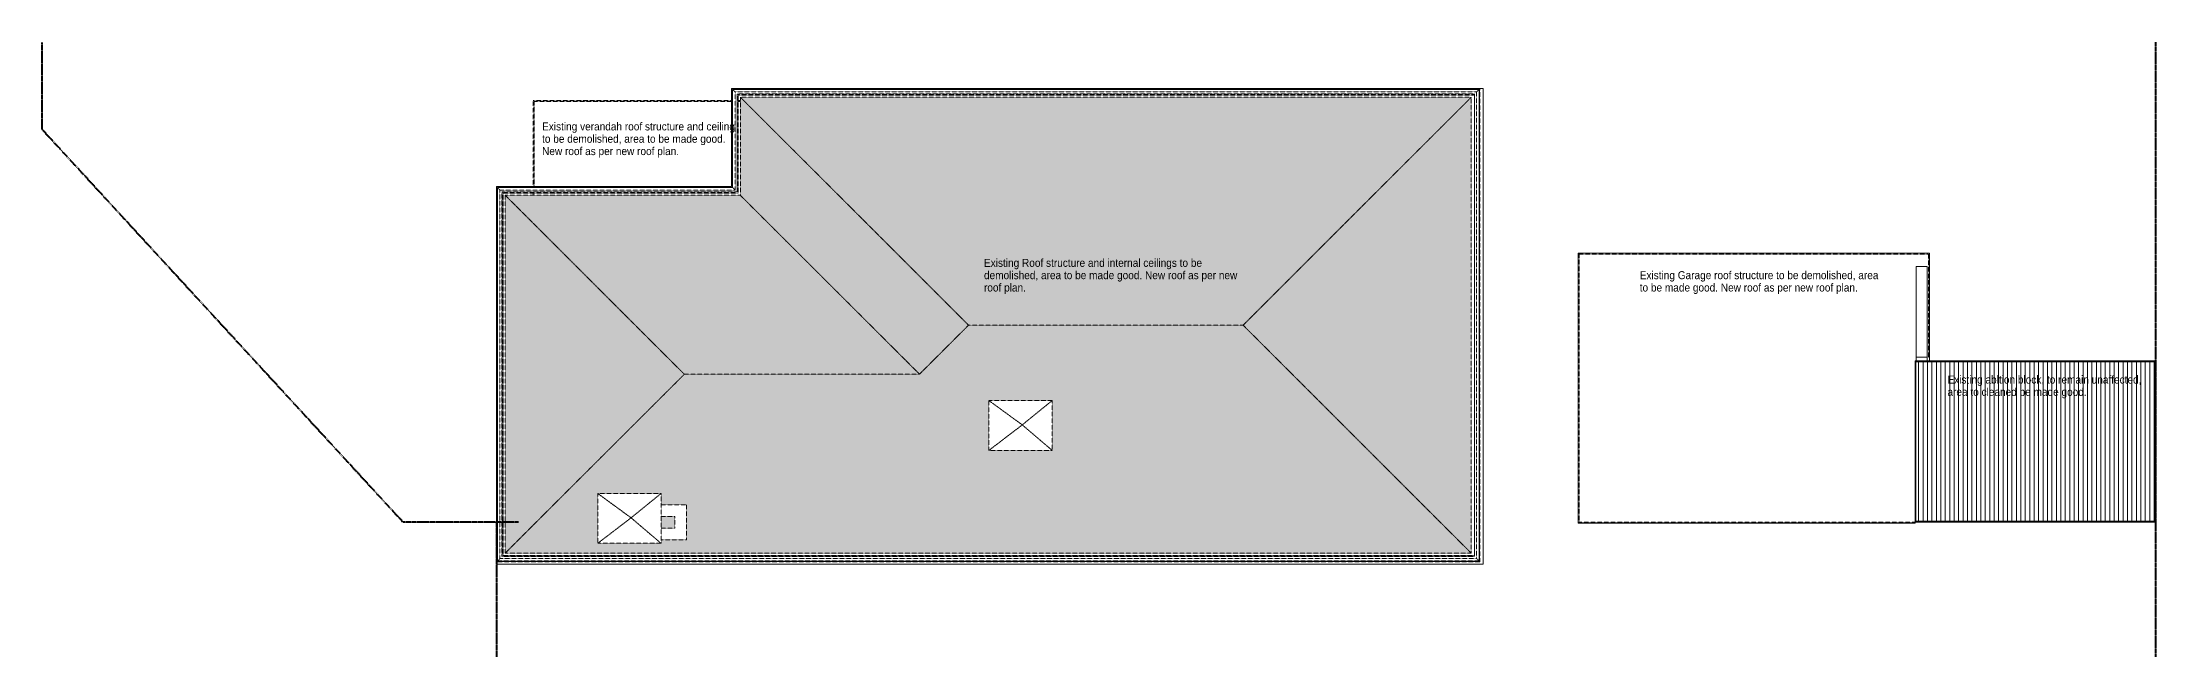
# Model space of a CAD drawing. Header units: millimetres. Extents: x -44638 to 64413, y -26305 to 6660.
# Drawn here: x 16864 to 64413, y -10857 to 2983 of the extents above; entities that cross this region are included whole.
import ezdxf

# ---------------------------------------------------------------- set-up
doc = ezdxf.new("R2010")
doc.units = ezdxf.units.MM
doc.linetypes.add('Center', pattern=[31.75, 6.35, -4.7625, 15.875, -4.7625])
doc.linetypes.add('Demolished', pattern=[7.14375, 4.7625, -2.38125])
for name, color, linetype, lineweight in [('A-DETL', 90, 'Continuous', 5), ('A-FLOR', 192, 'Continuous', 9), ('A-ROOF', 132, 'Demolished', 5), ('A-ROOF-OTLN', 132, 'Demolished', 5), ('A-ROOF-PATT', 132, 'Demolished', 5), ('C-PROP-LINE', 91, 'Center', 40), ('G-ANNO-TEXT', 231, 'Continuous', 5), ('I-WALL', 2, 'Continuous', 9)]:
    doc.layers.add(name, color=color, linetype=linetype, lineweight=lineweight)
doc.styles.add('Arial_4', font='arial.ttf', dxfattribs={"width": 0.9, "height": 180})

# ---------------------------------------------------------------- blocks, each defined once
blk = doc.blocks.new('Family - ___-859459-DEMOLITION - EXISTING ROOF PLAN')
at = {"layer": 'C-PROP-LINE'}
for p, q in [((-41397, 1016), (-41397, 2983)), ((-33281, -7823), (-41397, 1016)), ((-30681, -7823), (-33281, -7823))]:
    blk.add_line(p, q, dxfattribs=at)
blk = doc.blocks.new('Family - ___-859879-DEMOLITION - EXISTING ROOF PLAN')
at = {"layer": 'C-PROP-LINE'}
for p, q in [((6152, -10857), (6152, 2983)), ((-31181, -7823), (-31181, -10857))]:
    blk.add_line(p, q, dxfattribs=at)

msp = doc.modelspace()

# ---------------------------------------------------------------- hatches: boundary and pattern name
at = {"layer": 'A-ROOF-PATT'}
h = msp.add_hatch(dxfattribs=at)
h.set_pattern_fill('FP_56', color=254, style=0, pattern_type=2)
h.set_pattern_definition([(180, (58261.01, 254), (-323.85, -141.303), [76.2, -63.5, 88.9, -38.1, -165.1]), (180, (58261.01, 254), (-323.85, -141.303), [-266.7, 114.3, -50.8]), (180, (58184.81, 248.12), (-323.85, -141.303), [63.5, -241.3, 50.8, -76.2]), (180, (58032.41, 262.84), (-323.85, -141.303), [38.1, -393.7]), (270, (58261.01, 254.01), (107.95, -141.303), [135.415, -429.796]), (270, (58184.81, 254.01), (107.95, -141.303), [132.471, -432.74]), (270, (58121.31, 254.01), (107.95, -141.303), [123.64, -441.571]), (270, (58032.41, 262.84), (107.95, -141.303), [135.415, -429.796]), (270, (57994.31, 262.84), (107.95, -141.303), [135.415, -429.796]), (270, (57880.01, 254.01), (107.95, -141.303), [129.528, -435.684])])
h.paths.add_polyline_path([(43880.4, -3389.7), (49013.4, 1743.3), (32571.4, 1743.3), (37704.4, -3389.7), (40948.3, -3389.7)])
h = msp.add_hatch(dxfattribs=at)
h.set_pattern_fill('FP_58', color=254, style=0, pattern_type=2)
h.set_pattern_definition([(270, (54646.63, 0), (141.303, -323.85), [76.2, -63.5, 88.9, -38.1, -165.1]), (270, (54646.63, 0), (141.303, -323.85), [-266.7, 114.3, -50.8]), (270, (54652.51, -76.2), (141.303, -323.85), [63.5, -241.3, 50.8, -76.2]), (270, (54637.8, -228.6), (141.303, -323.85), [38.1, -393.7]), (0, (54646.63, 0), (141.303, 107.95), [135.415, -429.796]), (0, (54646.63, -76.2), (141.303, 107.95), [132.471, -432.74]), (0, (54646.63, -139.7), (141.303, 107.95), [123.64, -441.571]), (0, (54637.8, -228.6), (141.303, 107.95), [135.415, -429.796]), (0, (54637.8, -266.7), (141.303, 107.95), [135.415, -429.796]), (0, (54646.63, -381), (141.303, 107.95), [129.528, -435.684])])
h.paths.add_polyline_path([(36600.4, -4493.7), (37704.4, -3389.7), (32571.4, 1743.3), (32571.4, -464.7), (36043.7, -3936.9)])
h = msp.add_hatch(dxfattribs=at)
h.set_pattern_fill('FP_55', color=254, style=0, pattern_type=2)
h.set_pattern_definition([(90, (56972.66, 0), (-141.303, 323.85), [76.2, -63.5, 88.9, -38.1, -165.1]), (90, (56972.66, 0), (-141.303, 323.85), [-266.7, 114.3, -50.8]), (90, (56966.78, 76.2), (-141.303, 323.85), [63.5, -241.3, 50.8, -76.2]), (90, (56981.5, 228.6), (-141.303, 323.85), [38.1, -393.7]), (180, (56972.66, 0), (-141.303, -107.95), [135.415, -429.796]), (180, (56972.66, 76.2), (-141.303, -107.95), [132.471, -432.74]), (180, (56972.66, 139.7), (-141.303, -107.95), [123.64, -441.571]), (180, (56981.5, 228.6), (-141.303, -107.95), [135.415, -429.796]), (180, (56981.5, 266.7), (-141.303, -107.95), [135.415, -429.796]), (180, (56972.66, 381), (-141.303, -107.95), [129.528, -435.684])])
h.paths.add_polyline_path([(49013.4, -8522.7), (49013.4, 1743.3), (43880.4, -3389.7), (44427.7, -3936.9)])
h = msp.add_hatch(dxfattribs=at)
h.set_pattern_fill('FP_57', color=254, style=0, pattern_type=2)
h.set_pattern_definition([(270, (53904.14, 0), (141.303, -323.85), [76.2, -63.5, 88.9, -38.1, -165.1]), (270, (53904.14, 0), (141.303, -323.85), [-266.7, 114.3, -50.8]), (270, (53910.03, -76.2), (141.303, -323.85), [63.5, -241.3, 50.8, -76.2]), (270, (53895.31, -228.6), (141.303, -323.85), [38.1, -393.7]), (0, (53904.14, 0), (141.303, 107.95), [135.415, -429.796]), (0, (53904.14, -76.2), (141.303, 107.95), [132.471, -432.74]), (0, (53904.14, -139.7), (141.303, 107.95), [123.64, -441.571]), (0, (53895.31, -228.6), (141.303, 107.95), [135.415, -429.796]), (0, (53895.31, -266.7), (141.303, 107.95), [135.415, -429.796]), (0, (53904.14, -381), (141.303, 107.95), [129.528, -435.684])])
h.paths.add_polyline_path([(27280.4, -8522.7), (31309.4, -4493.7), (27280.4, -464.7), (27280.4, -3936.9)])
h = msp.add_hatch(dxfattribs=at)
h.set_pattern_fill('FP_59', color=254, style=0, pattern_type=2)
h.set_pattern_definition([(180, (58261.01, -55.84), (-323.85, -141.303), [76.2, -63.5, 88.9, -38.1, -165.1]), (180, (58261.01, -55.84), (-323.85, -141.303), [-266.7, 114.3, -50.8]), (180, (58184.81, -61.73), (-323.85, -141.303), [63.5, -241.3, 50.8, -76.2]), (180, (58032.41, -47.01), (-323.85, -141.303), [38.1, -393.7]), (270, (58261.01, -55.84), (107.95, -141.303), [135.415, -429.796]), (270, (58184.81, -55.84), (107.95, -141.303), [132.471, -432.74]), (270, (58121.31, -55.84), (107.95, -141.303), [123.64, -441.571]), (270, (58032.41, -47.01), (107.95, -141.303), [135.415, -429.796]), (270, (57994.31, -47.01), (107.95, -141.303), [135.415, -429.796]), (270, (57880.01, -55.84), (107.95, -141.303), [129.528, -435.684])])
h.paths.add_polyline_path([(36600.4, -4493.7), (32571.4, -464.7), (27280.4, -464.7), (31309.4, -4493.7), (34327.5, -4493.7)])
h = msp.add_hatch(dxfattribs=at)
h.set_pattern_fill('FP_54', color=254, style=0, pattern_type=2)
h.set_pattern_definition([(0, (58261.01, -1205.35), (323.85, 141.303), [76.2, -63.5, 88.9, -38.1, -165.1]), (0, (58261.01, -1205.35), (323.85, 141.303), [-266.7, 114.3, -50.8]), (0, (58337.21, -1199.46), (323.85, 141.303), [63.5, -241.3, 50.8, -76.2]), (0, (58489.61, -1214.18), (323.85, 141.303), [38.1, -393.7]), (90, (58261.01, -1205.35), (-107.95, 141.303), [135.415, -429.796]), (90, (58337.21, -1205.35), (-107.95, 141.303), [132.471, -432.74]), (90, (58400.71, -1205.35), (-107.95, 141.303), [123.64, -441.571]), (90, (58489.61, -1214.18), (-107.95, 141.303), [135.415, -429.796]), (90, (58527.71, -1214.18), (-107.95, 141.303), [135.415, -429.796]), (90, (58642.01, -1205.35), (-107.95, 141.303), [129.528, -435.684])])
h.paths.add_polyline_path([(49013.4, -8522.7), (43880.4, -3389.7), (37704.4, -3389.7), (36600.4, -4493.7), (31309.4, -4493.7), (27280.4, -8522.7), (40948.3, -8522.7)])
h.paths.add_polyline_path([(30784.6, -8301.2), (29362.2, -8301.2), (29362.2, -7179.7), (30784.6, -7179.7), (30784.6, -7438.7), (31358.4, -7438.7), (31358.4, -8222.2), (30784.6, -8222.2)])
h.paths.add_polyline_path([(30784.6, -7960.2), (31096.4, -7960.2), (31096.4, -7700.7), (30784.6, -7700.7), (30784.6, -7926.7)])
h.paths.add_polyline_path([(39585, -6208.7), (38162.6, -6208.7), (38162.6, -5087.2), (39585, -5087.2), (39585, -5634.8)])
at = {"layer": 'A-ROOF-PATT', "linetype": 'Continuous'}
h = msp.add_hatch(dxfattribs=at)
h.set_pattern_fill('FP_60', color=252, style=0, pattern_type=2)
h.set_pattern_definition([(90, (58279.29, 113.2), (-100, 6e-15), [])])
h.paths.add_polyline_path([(64393.4, -7802.7), (64393.4, -4214.7), (59017.7, -4214.7), (59017.7, -7802.7), (64121.4, -7802.7)])

# ---------------------------------------------------------------- linework, layer by layer
at = {"layer": 'A-DETL', "color": 55, "lineweight": 9}
for p, q in [((32374.4, 1940.3), (32374.4, -267.7)), ((49283.4, 1940.3), (32374.4, 1940.3)), ((49283.4, -8767.7), (49283.4, 1940.3)), ((32374.4, -267.7), (27083.4, -267.7)), ((27083.4, -267.7), (27083.4, -8767.7)), ((51416.4, -1765.7), (59320.4, -1765.7)), ((51416.4, -7849.7), (51416.4, -1765.7)), ((59320.4, -1765.7), (59320.4, -4192.7)), ((58999.4, -4192.7), (58999.4, -7849.7)), ((59320.4, -4192.7), (58999.4, -4192.7)), ((58999.4, -7849.7), (51416.4, -7849.7)), ((27083.4, -8767.7), (49283.4, -8767.7))]:
    msp.add_line(p, q, dxfattribs=at)
at = {"layer": 'A-FLOR', "color": 254, "linetype": 'Demolished', "lineweight": 5}
for p, q in [((38162.6, -6208.7), (38162.6, -5087.2)), ((38912, -5634.8), (38162.6, -5087.2)), ((38162.6, -5087.2), (39585, -5087.2)), ((39585, -5087.2), (38912, -5634.8)), ((39585, -5087.2), (39585, -6208.7)), ((38162.6, -6208.7), (38912, -5634.8)), ((38912, -5634.8), (39585, -6208.7)), ((39585, -6208.7), (38162.6, -6208.7)), ((29362.2, -8301.2), (29362.2, -7179.7)), ((30111.5, -7727.3), (29362.2, -7179.7)), ((29362.2, -7179.7), (30784.6, -7179.7)), ((30784.6, -7179.7), (30111.5, -7727.3)), ((30784.6, -7179.7), (30784.6, -8301.2)), ((29362.2, -8301.2), (30111.5, -7727.3)), ((30111.5, -7727.3), (30784.6, -8301.2)), ((30784.6, -8301.2), (29362.2, -8301.2))]:
    msp.add_line(p, q, dxfattribs=at)
at = {"layer": 'A-ROOF', "color": 254}
for p, q in [((49013.4, 1743.3), (32571.4, 1743.3)), ((32571.4, 1743.3), (37704.4, -3389.7)), ((32571.4, 1743.3), (32571.4, -464.7)), ((49013.4, 1743.3), (43880.4, -3389.7)), ((49013.4, -8522.7), (49013.4, 1743.3)), ((27280.4, -464.7), (27280.4, -8522.7)), ((32571.4, -464.7), (27280.4, -464.7)), ((31309.4, -4493.7), (27280.4, -464.7)), ((32571.4, -464.7), (36600.4, -4493.7)), ((37704.4, -3389.7), (36600.4, -4493.7)), ((43880.4, -3389.7), (37704.4, -3389.7)), ((49013.4, -8522.7), (43880.4, -3389.7)), ((31309.4, -4493.7), (27280.4, -8522.7)), ((36600.4, -4493.7), (31309.4, -4493.7)), ((27280.4, -8522.7), (49013.4, -8522.7))]:
    msp.add_line(p, q, dxfattribs=at)
at = {"layer": 'A-ROOF', "color": 55, "linetype": 'Continuous', "lineweight": 9}
for p, q in [((59017.7, -4214.7), (59017.7, -7802.7)), ((64393.4, -4212.7), (59019.7, -4212.7)), ((64393.4, -7802.7), (64393.4, -4214.7)), ((59019.7, -7802.7), (64393.4, -7802.7))]:
    msp.add_line(p, q, dxfattribs=at)
at = {"layer": 'A-ROOF-OTLN', "color": 254}
for p, q in [((32374.4, 1940.3), (49210.4, 1940.3)), ((32374.4, -267.7), (32374.4, 1940.3)), ((32393.5, 1921.3), (49191.4, 1921.3)), ((32393.5, -286.7), (32393.5, 1921.3)), ((32396.5, 1918.3), (49188.4, 1918.3)), ((32396.5, -289.7), (32396.5, 1918.3)), ((49188.4, 1918.3), (49188.4, -8697.6)), ((49191.4, 1921.3), (49191.4, -8700.6)), ((49210.4, 1940.3), (49210.4, -8719.7)), ((27908.4, -267.7), (27908.4, 1667.4)), ((27908.4, 1667.4), (32374.4, 1667.4)), ((27930.4, 1595.4), (27908.4, 1595.4)), ((27930.4, 1645.4), (27930.4, -267.7)), ((32374.4, 1645.4), (27930.4, 1645.4)), ((32452.6, 1862.2), (49132.3, 1862.2)), ((32452.6, -345.8), (32452.6, 1862.2)), ((32496.3, 1818.5), (49088.6, 1818.5)), ((32496.3, -389.5), (32496.3, 1818.5)), ((49085.4, 1815.3), (32499.4, 1815.3)), ((32499.4, 1815.3), (32499.4, -392.7)), ((32499.4, 1815.3), (49085.4, 1815.3)), ((32499.4, -392.7), (32499.4, 1815.3)), ((49063.4, 1793.3), (32521.4, 1793.3)), ((32521.4, 1793.3), (32521.4, -414.7)), ((32521.4, 1667.4), (32571.4, 1667.4)), ((32571.4, 1645.4), (32521.4, 1645.4)), ((49085.4, 1815.3), (49063.4, 1793.3)), ((49085.4, 1815.3), (49085.4, -8594.7)), ((49088.6, 1818.5), (49088.6, -8597.8)), ((49132.3, 1862.2), (49132.3, -8641.5)), ((27083.4, -267.7), (32374.4, -267.7)), ((27083.4, -8719.7), (27083.4, -267.7)), ((27102.5, -286.7), (32393.5, -286.7)), ((27102.5, -8700.6), (27102.5, -286.7)), ((27105.5, -289.7), (32396.5, -289.7)), ((27105.5, -8697.6), (27105.5, -289.7)), ((27161.6, -345.8), (32452.6, -345.8)), ((27161.6, -8641.5), (27161.6, -345.8)), ((27205.3, -389.5), (32496.3, -389.5)), ((27205.3, -8597.8), (27205.3, -389.5)), ((27208.4, -392.7), (27208.4, -8594.7)), ((32499.4, -392.7), (27208.4, -392.7)), ((27208.4, -392.7), (32499.4, -392.7)), ((27208.4, -8594.7), (27208.4, -392.7)), ((27230.4, -414.7), (27230.4, -8572.7)), ((32521.4, -414.7), (27230.4, -414.7)), ((27908.4, -464.7), (27908.4, -414.7)), ((27930.4, -414.7), (27930.4, -464.7)), ((51416.4, -1792.7), (51438.4, -1792.7)), ((51416.4, -1792.7), (51416.4, -7822.7)), ((51438.4, -1792.7), (51438.4, -7822.7)), ((51443.4, -1787.7), (51443.4, -1765.7)), ((59293.4, -1765.7), (51443.4, -1765.7)), ((59293.4, -1787.7), (51443.4, -1787.7)), ((59293.4, -1765.7), (59293.4, -1787.7)), ((59298.4, -1792.7), (59320.4, -1792.7)), ((59298.4, -4112.7), (59298.4, -1792.7)), ((59320.4, -4112.7), (59320.4, -1792.7)), ((59320.4, -4112.7), (59298.4, -4112.7)), ((51438.4, -7822.7), (51416.4, -7822.7)), ((51443.4, -7849.7), (51443.4, -7827.7)), ((51443.4, -7827.7), (58999.4, -7827.7)), ((51443.4, -7849.7), (58999.4, -7849.7)), ((58999.4, -7827.7), (58999.4, -7849.7)), ((49210.4, -8719.7), (27083.4, -8719.7)), ((49191.4, -8700.6), (27102.5, -8700.6)), ((49188.4, -8697.6), (27105.5, -8697.6)), ((49132.3, -8641.5), (27161.6, -8641.5)), ((49088.6, -8597.8), (27205.3, -8597.8)), ((27208.4, -8594.7), (49085.4, -8594.7)), ((49085.4, -8594.7), (27208.4, -8594.7)), ((27230.4, -8572.7), (49063.4, -8572.7)), ((49063.4, -8572.7), (49085.4, -8594.7))]:
    msp.add_line(p, q, dxfattribs=at)
at = {"layer": 'A-ROOF-OTLN', "color": 55, "linetype": 'Continuous', "lineweight": 9}
for p, q in [((58997.7, -4212.7), (59019.7, -4212.7)), ((58997.7, -7802.7), (58997.7, -4212.7)), ((58998.4, -4214.7), (58998.4, -4192.7)), ((58998.4, -4192.7), (64391.4, -4192.7)), ((58998.4, -4214.7), (64393.4, -4214.7)), ((59019.7, -7802.7), (59019.7, -4214.7)), ((64391.4, -4192.3), (64413.4, -4192.3)), ((64391.4, -4192.3), (64391.4, -4212.7)), ((64391.4, -4214.7), (64391.4, -7802.7)), ((64393.4, -4212.7), (64393.4, -4214.7)), ((64413.4, -4192.3), (64413.4, -7823.5)), ((58997.7, -7822.7), (58997.7, -7800.7)), ((59019.7, -7802.7), (58997.7, -7802.7)), ((64393.4, -7822.7), (58997.7, -7822.7)), ((64413.4, -7823.5), (64391.4, -7823.5)), ((64393.4, -7802.7), (64393.4, -7822.7))]:
    msp.add_line(p, q, dxfattribs=at)
at = {"layer": 'A-ROOF-OTLN', "color": 254, "flags": 128}
for points in [[(32452.6, 1862.2), (32432.5, 1882.3), (32415.9, 1898.9), (32403.7, 1911.1), (32396.5, 1918.3)], [(32396.5, 1918.3), (32403.7, 1911.1), (32415.9, 1898.9), (32432.5, 1882.3), (32452.6, 1862.2)], [(49188.4, 1918.3), (49181.2, 1911.1), (49169, 1898.9), (49152.4, 1882.3), (49132.3, 1862.2)], [(49132.3, 1862.2), (49152.4, 1882.3), (49169, 1898.9), (49181.2, 1911.1), (49188.4, 1918.3)]]:
    msp.add_lwpolyline(points, dxfattribs=at)
at = {"layer": 'A-ROOF-OTLN', "color": 254}
for points in [[(27105.5, -289.7), (27107, -291.2), (27110.6, -294.8), (27118, -302.2), (27124.7, -308.9), (27132.5, -316.7), (27144.3, -328.5), (27154.3, -338.6), (27161.6, -345.8)], [(32396.5, -289.7), (32398, -291.3), (32401.6, -294.8), (32409, -302.2), (32415.7, -308.9), (32423.5, -316.7), (32435.3, -328.5), (32445.4, -338.5), (32452.6, -345.8)], [(27105.5, -8697.6), (27107, -8696.1), (27110.6, -8692.5), (27118, -8685.1), (27124.7, -8678.5), (27132.5, -8670.6), (27144.3, -8658.8), (27154.4, -8648.8), (27161.6, -8641.5)], [(49188.4, -8697.6), (49186.9, -8696.1), (49183.3, -8692.5), (49175.9, -8685.2), (49169.2, -8678.4), (49161.4, -8670.6), (49149.6, -8658.9), (49139.6, -8648.7), (49132.3, -8641.5)]]:
    msp.add_open_spline(points, degree=3, knots=[0, 0, 0, 0, 0.25, 0.375, 0.5, 0.625, 0.75, 1, 1, 1, 1], dxfattribs=at)
at = {"layer": 'I-WALL', "color": 55}
for p, q in [((59025.4, -4192.7), (59025.4, -2066.7)), ((59025.4, -2066.7), (59267.4, -2066.7)), ((59267.4, -2066.7), (59267.4, -4192.7)), ((59267.4, -4112.7), (59025.4, -4112.7))]:
    msp.add_line(p, q, dxfattribs=at)
at = {"layer": 'I-WALL', "color": 254, "linetype": 'Demolished', "lineweight": 5}
for p, q in [((30784.6, -7438.7), (31358.4, -7438.7)), ((31358.4, -7438.7), (31358.4, -8222.2)), ((31096.4, -7700.7), (30784.6, -7700.7)), ((30784.6, -7960.2), (31096.4, -7960.2)), ((31096.4, -7960.2), (31096.4, -7700.7)), ((31358.4, -8222.2), (30784.6, -8222.2))]:
    msp.add_line(p, q, dxfattribs=at)

# ---------------------------------------------------------------- block references
at = {"layer": 'C-PROP-LINE'}
for name in ['Family - ___-859459-DEMOLITION - EXISTING ROOF PLAN', 'Family - ___-859879-DEMOLITION - EXISTING ROOF PLAN']:
    msp.add_blockref(name, (58261, 0), dxfattribs=at)

# ---------------------------------------------------------------- texts
at = {"layer": 'G-ANNO-TEXT', "color": 7, "char_height": 180, "attachment_point": 1, "style": 'Arial_4'}
for s, insert, width in [('Existing verandah roof structure and ceiling ', (28109, 1176.7), 5115.568), ('to be demolished, area to be made good. ', (28109, 898.9), 4899.112), ('New roof as per new roof plan.', (28109, 621), 3607.594), ('Existing Roof structure and internal ceilings to be ', (38051.3, -1895.5), 5772.15), ('demolished, area to be made good. New roof as per new ', (38051.3, -2173.4), 6738.985), ('Existing Garage roof structure to be demolished, area ', (52804.7, -2173.5), 6320.504), ('roof plan.', (38051.3, -2451.2), 1103.924), ('to be made good. New roof as per new roof plan.', (52804.7, -2451.4), 5757.72), ('Existing abltion block, to remain unaffected, ', (59727.2, -4524.5), 5115.568), ('area to cleaned be made good. ', (59727.2, -4802.3), 3737.467)]:
    msp.add_mtext(s, dxfattribs=dict(at, insert=insert, width=width))

doc.saveas('drawing.dxf')
